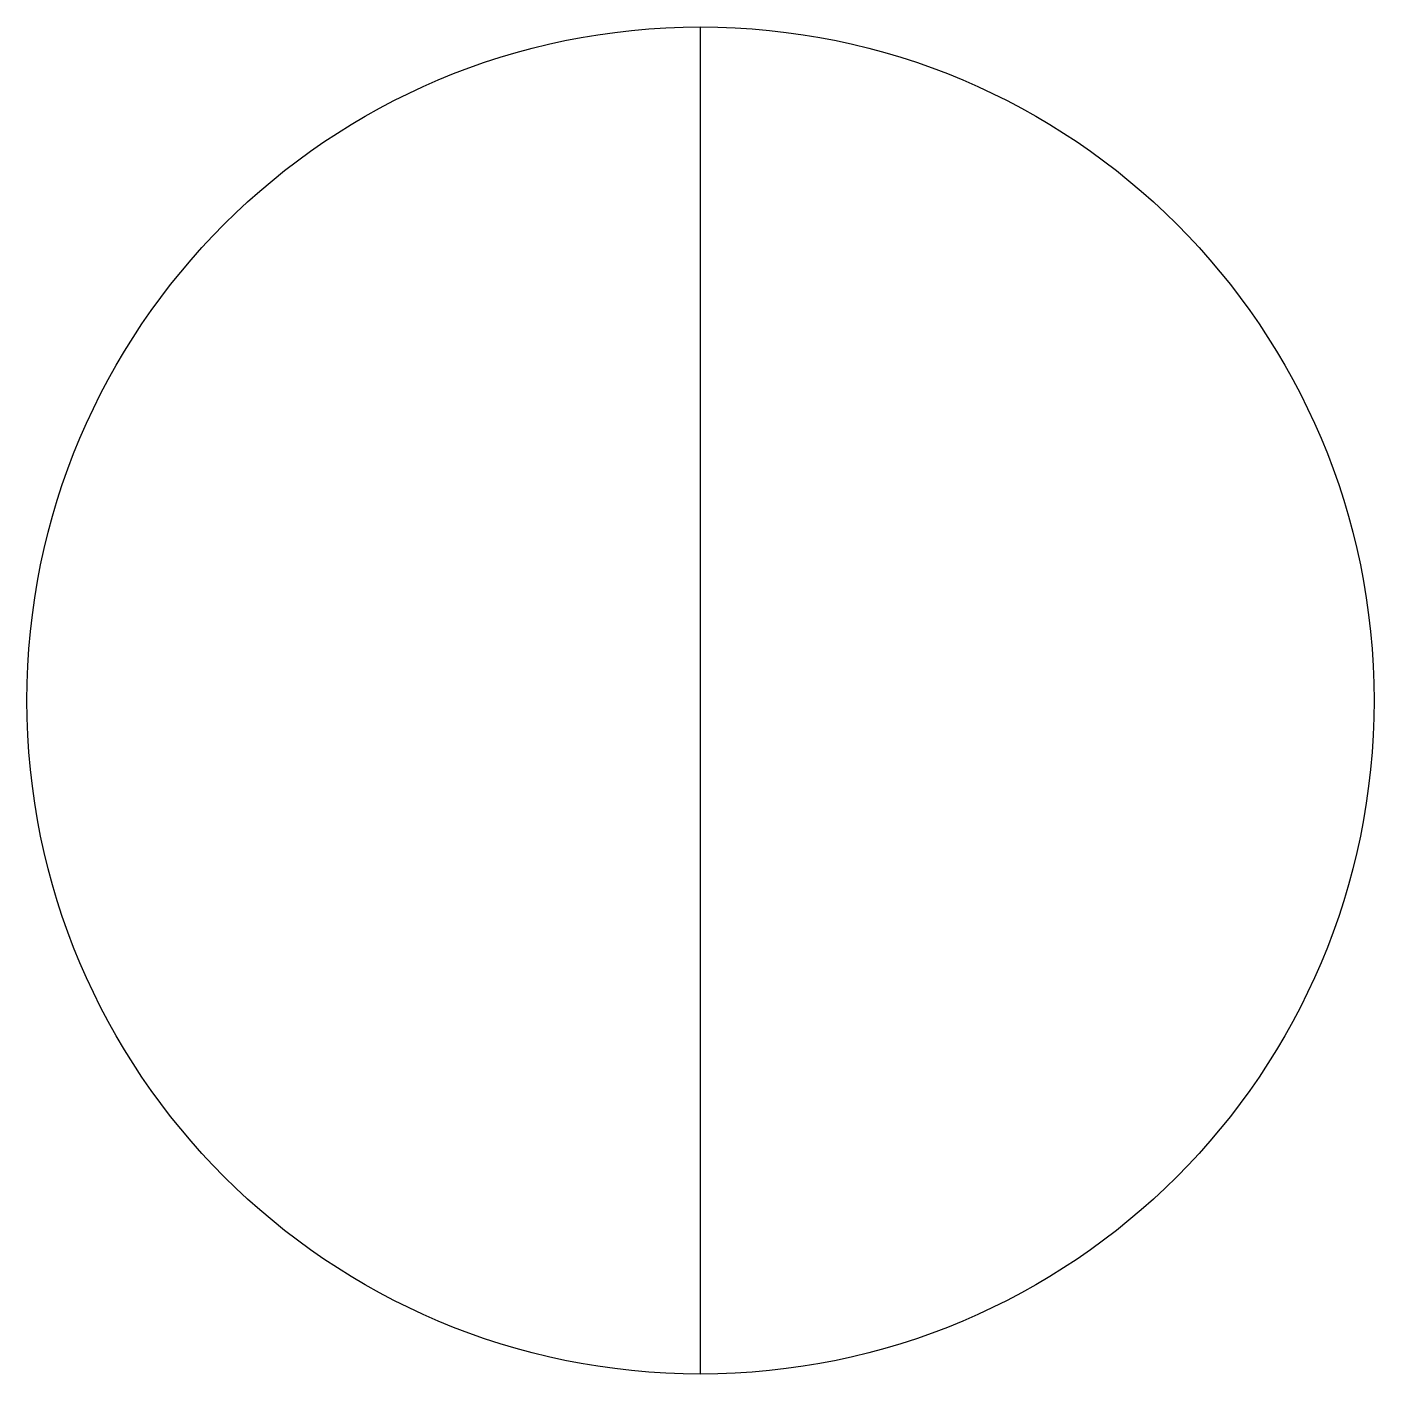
# Model space of a CAD drawing. Header units: metres. Extents: x 65815 to 66289, y -147261 to -146787.
import ezdxf

# ---------------------------------------------------------------- set-up
doc = ezdxf.new("R2010")
doc.units = ezdxf.units.M
doc.layers.add('DET1', color=1, linetype='Continuous')

msp = doc.modelspace()

# ---------------------------------------------------------------- linework, layer by layer
at = {"layer": 'DET1'}
for p, q in [((66052.18, -147261.41), (66052.18, -146787.32)), ((66052.18, -147024.37), (66052.18, -147024.37))]:
    msp.add_line(p, q, dxfattribs=at)
msp.add_circle((66052.18, -147024.37), 237.05, dxfattribs=at)

doc.saveas('drawing.dxf')
